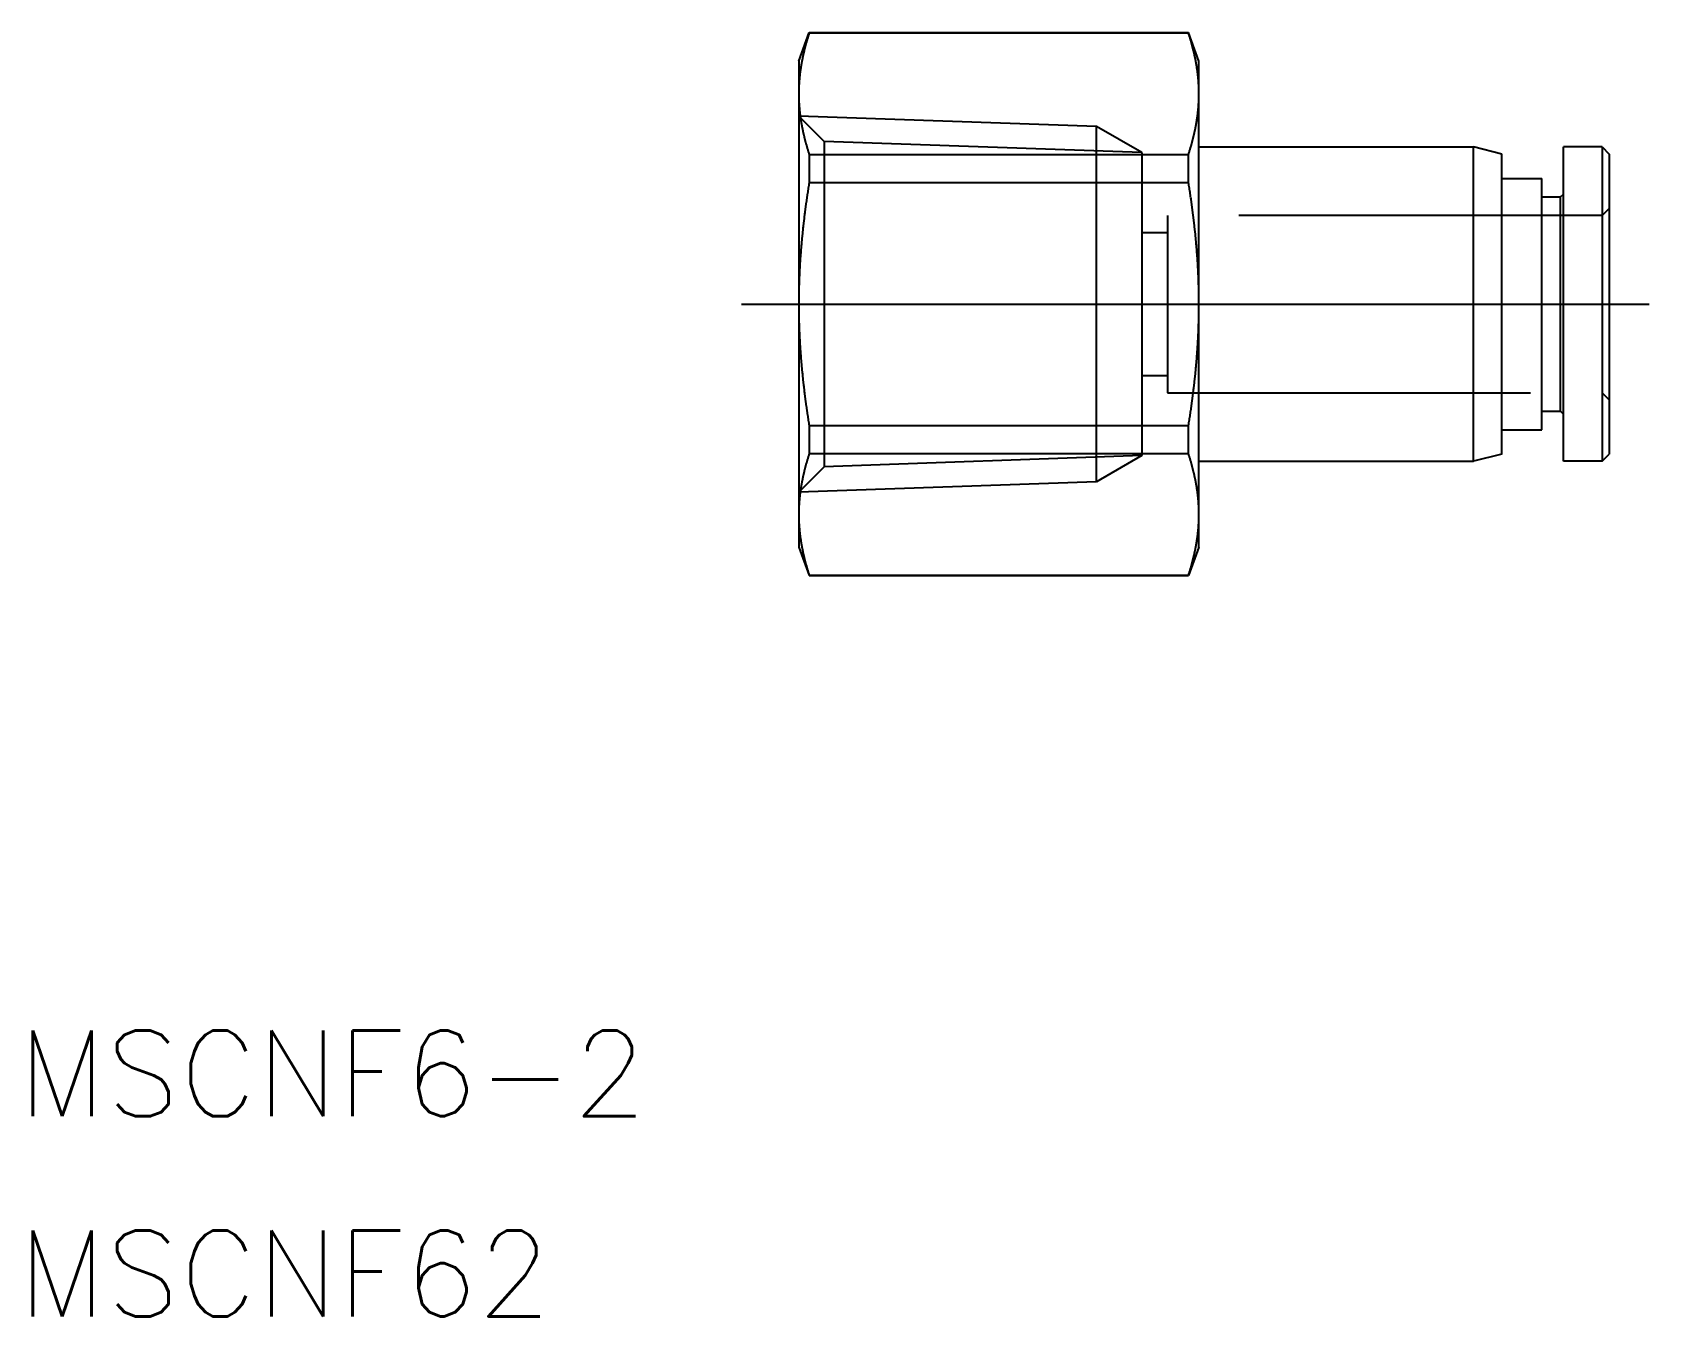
# Model space of a CAD drawing. Extents: x -76.3 to 10.5, y -35.4 to 11.5.
# Drawn here: x -76.3 to -19.1, y -35.4 to 9.5 of the extents above; entities that cross this region are included whole.
import ezdxf

# ---------------------------------------------------------------- set-up
doc = ezdxf.new("R2010")
doc.units = 0
doc.linetypes.add('CENTER', pattern=[50.8, 31.75, -6.35, 6.35, -6.35])
doc.linetypes.add('DASHED', pattern=[19.05, 12.7, -6.35])
doc.layers.get('0').update_dxf_attribs({"linetype": 'CONTINUOUS'})
doc.layers.add('CENTER', color=1, linetype='CENTER')
doc.styles.get("Standard").update_dxf_attribs({"font": 'txt.shx', "height": 3, "bigfont": 'bigfont.shx'})

msp = doc.modelspace()

# ---------------------------------------------------------------- linework, layer by layer
at = {"color": 7, "linetype": 'CONTINUOUS'}
for p, q in [((-49.477, 8.5), (-49.113, 9.5)), ((-49.113, 9.5), (-35.841, 9.5)), ((-49.113, 9.5), (-49.113, 9.483)), ((-35.841, 9.483), (-49.113, 9.483)), ((-35.477, 8.5), (-35.841, 9.5)), ((-35.841, 9.483), (-35.841, 9.5)), ((-49.477, 8.5), (-49.477, 7.361)), ((-35.477, 7.361), (-35.477, 8.5)), ((-49.477, 7.361), (-49.477, 0)), ((-35.477, 0), (-35.477, 7.361)), ((-49.113, 5.24), (-35.841, 5.24)), ((-49.113, 5.24), (-49.113, 4.243)), ((-35.841, 4.243), (-35.841, 5.24)), ((-35.477, 5.5), (-25.877, 5.5)), ((-25.877, -5.5), (-25.877, 5.5)), ((-24.877, 5.25), (-25.877, 5.5)), ((-24.877, -5.25), (-24.877, 5.25)), ((-22.727, -5.5), (-22.727, 5.5)), ((-21.377, 5.5), (-22.727, 5.5)), ((-21.377, 5.5), (-21.377, -5.5)), ((-21.377, 5.5), (-21.127, 5.25)), ((-21.127, 5.25), (-21.127, -5.25)), ((-35.841, 4.243), (-49.113, 4.243)), ((-24.877, 4.4), (-23.477, 4.4)), ((-23.477, -4.4), (-23.477, 4.4)), ((-23.477, 3.75), (-22.827, 3.75)), ((-22.827, 3.75), (-22.727, 3.85)), ((-22.827, -3.75), (-22.827, 3.75)), ((-49.477, 0), (-49.477, -7.361)), ((-35.477, -7.361), (-35.477, 0)), ((-23.477, -3.75), (-22.827, -3.75)), ((-22.827, -3.75), (-22.727, -3.85)), ((-49.113, -4.243), (-35.841, -4.243)), ((-49.113, -4.243), (-49.113, -5.24)), ((-35.841, -5.24), (-35.841, -4.243)), ((-24.877, -4.4), (-23.477, -4.4)), ((-35.841, -5.24), (-49.113, -5.24)), ((-35.477, -5.5), (-25.877, -5.5)), ((-24.877, -5.25), (-25.877, -5.5)), ((-21.377, -5.5), (-22.727, -5.5)), ((-21.377, -5.5), (-21.127, -5.25)), ((-49.477, -7.361), (-49.477, -8.5)), ((-35.477, -8.5), (-35.477, -7.361)), ((-49.477, -8.5), (-49.113, -9.5)), ((-35.477, -8.5), (-35.841, -9.5)), ((-49.113, -9.483), (-35.841, -9.483)), ((-49.113, -9.483), (-49.113, -9.5)), ((-49.113, -9.5), (-35.841, -9.5)), ((-35.841, -9.5), (-35.841, -9.483))]:
    msp.add_line(p, q, dxfattribs=at)
at = {"color": 3, "linetype": 'DASHED'}
for p, q in [((-39.055, 6.215), (-49.477, 6.579)), ((-49.477, 6.579), (-48.59, 5.692)), ((-39.055, -6.215), (-39.055, 6.215)), ((-37.477, 5.303), (-39.055, 6.215)), ((-48.59, 5.692), (-48.59, -5.692)), ((-37.477, 5.303), (-48.59, 5.692)), ((-37.477, 5.303), (-37.477, -5.303)), ((-21.377, 3.1), (-36.577, 3.1)), ((-36.577, 3.1), (-36.577, -3.1)), ((-21.127, 3.35), (-21.377, 3.1)), ((-36.577, 2.5), (-37.477, 2.5)), ((-37.477, -2.5), (-36.577, -2.5)), ((-36.577, -3.1), (-21.377, -3.1)), ((-21.127, -3.35), (-21.377, -3.1)), ((-49.477, -6.578), (-48.59, -5.692)), ((-37.477, -5.303), (-48.59, -5.692)), ((-37.477, -5.303), (-39.055, -6.215)), ((-39.055, -6.215), (-49.477, -6.578))]:
    msp.add_line(p, q, dxfattribs=at)
at = {"color": 7}
for points in [[(-49.113, 9.483, 0), (-49.12, 9.459, 0), (-49.128, 9.436, 0), (-49.135, 9.414, 0), (-49.142, 9.391, 0), (-49.149, 9.368, 0), (-49.156, 9.345, 0), (-49.163, 9.322, 0), (-49.17, 9.299, 0), (-49.177, 9.276, 0), (-49.184, 9.254, 0), (-49.191, 9.231, 0), (-49.197, 9.208, 0), (-49.204, 9.186, 0), (-49.21, 9.163, 0), (-49.217, 9.141, 0), (-49.223, 9.118, 0), (-49.229, 9.095, 0), (-49.235, 9.073, 0), (-49.241, 9.051, 0), (-49.247, 9.028, 0), (-49.253, 9.006, 0), (-49.259, 8.983, 0), (-49.265, 8.961, 0), (-49.27, 8.939, 0), (-49.276, 8.916, 0), (-49.282, 8.894, 0), (-49.287, 8.872, 0), (-49.292, 8.849, 0), (-49.298, 8.827, 0), (-49.303, 8.805, 0), (-49.308, 8.783, 0), (-49.313, 8.761, 0), (-49.318, 8.738, 0), (-49.323, 8.716, 0), (-49.328, 8.694, 0), (-49.333, 8.672, 0), (-49.338, 8.65, 0), (-49.342, 8.628, 0), (-49.347, 8.606, 0), (-49.351, 8.584, 0), (-49.356, 8.561, 0), (-49.36, 8.539, 0), (-49.364, 8.517, 0), (-49.368, 8.495, 0), (-49.373, 8.473, 0), (-49.377, 8.451, 0), (-49.38, 8.429, 0), (-49.384, 8.407, 0), (-49.388, 8.385, 0), (-49.392, 8.363, 0), (-49.395, 8.341, 0), (-49.399, 8.319, 0), (-49.403, 8.297, 0), (-49.406, 8.275, 0), (-49.409, 8.253, 0), (-49.413, 8.231, 0), (-49.416, 8.209, 0), (-49.419, 8.187, 0), (-49.422, 8.165, 0), (-49.425, 8.143, 0), (-49.428, 8.121, 0), (-49.431, 8.099, 0), (-49.433, 8.077, 0), (-49.436, 8.055, 0), (-49.438, 8.033, 0), (-49.441, 8.01, 0), (-49.443, 7.988, 0), (-49.446, 7.966, 0), (-49.448, 7.944, 0), (-49.45, 7.922, 0), (-49.452, 7.9, 0), (-49.454, 7.878, 0), (-49.456, 7.855, 0), (-49.458, 7.833, 0), (-49.459, 7.811, 0), (-49.461, 7.789, 0), (-49.463, 7.767, 0), (-49.464, 7.744, 0), (-49.466, 7.722, 0), (-49.467, 7.7, 0), (-49.468, 7.677, 0), (-49.469, 7.655, 0), (-49.47, 7.632, 0), (-49.471, 7.61, 0), (-49.472, 7.588, 0), (-49.473, 7.565, 0), (-49.474, 7.543, 0), (-49.474, 7.52, 0), (-49.475, 7.497, 0), (-49.476, 7.475, 0), (-49.476, 7.452, 0), (-49.476, 7.429, 0), (-49.477, 7.407, 0), (-49.477, 7.384, 0), (-49.477, 7.361, 0)], [(-35.477, 7.361, 0), (-35.477, 7.383, 0), (-35.477, 7.405, 0), (-35.477, 7.427, 0), (-35.477, 7.449, 0), (-35.478, 7.471, 0), (-35.478, 7.493, 0), (-35.479, 7.515, 0), (-35.479, 7.537, 0), (-35.48, 7.559, 0), (-35.481, 7.581, 0), (-35.482, 7.603, 0), (-35.483, 7.625, 0), (-35.484, 7.647, 0), (-35.485, 7.669, 0), (-35.486, 7.691, 0), (-35.487, 7.713, 0), (-35.489, 7.734, 0), (-35.49, 7.756, 0), (-35.492, 7.778, 0), (-35.493, 7.8, 0), (-35.495, 7.822, 0), (-35.497, 7.844, 0), (-35.498, 7.865, 0), (-35.5, 7.887, 0), (-35.502, 7.909, 0), (-35.504, 7.931, 0), (-35.507, 7.953, 0), (-35.509, 7.974, 0), (-35.511, 7.996, 0), (-35.513, 8.018, 0), (-35.516, 8.04, 0), (-35.518, 8.062, 0), (-35.521, 8.084, 0), (-35.524, 8.105, 0), (-35.527, 8.127, 0), (-35.529, 8.149, 0), (-35.532, 8.171, 0), (-35.535, 8.193, 0), (-35.538, 8.215, 0), (-35.542, 8.237, 0), (-35.545, 8.259, 0), (-35.548, 8.281, 0), (-35.552, 8.302, 0), (-35.555, 8.324, 0), (-35.559, 8.346, 0), (-35.562, 8.368, 0), (-35.566, 8.39, 0), (-35.57, 8.412, 0), (-35.574, 8.434, 0), (-35.578, 8.457, 0), (-35.582, 8.479, 0), (-35.586, 8.501, 0), (-35.59, 8.523, 0), (-35.594, 8.545, 0), (-35.599, 8.567, 0), (-35.603, 8.589, 0), (-35.608, 8.612, 0), (-35.612, 8.634, 0), (-35.617, 8.656, 0), (-35.622, 8.678, 0), (-35.627, 8.701, 0), (-35.632, 8.723, 0), (-35.637, 8.745, 0), (-35.642, 8.768, 0), (-35.647, 8.79, 0), (-35.652, 8.813, 0), (-35.657, 8.835, 0), (-35.663, 8.858, 0), (-35.668, 8.88, 0), (-35.674, 8.903, 0), (-35.68, 8.926, 0), (-35.685, 8.948, 0), (-35.691, 8.971, 0), (-35.697, 8.994, 0), (-35.703, 9.017, 0), (-35.709, 9.039, 0), (-35.715, 9.062, 0), (-35.722, 9.085, 0), (-35.728, 9.108, 0), (-35.734, 9.131, 0), (-35.741, 9.154, 0), (-35.747, 9.177, 0), (-35.754, 9.201, 0), (-35.761, 9.224, 0), (-35.768, 9.247, 0), (-35.775, 9.27, 0), (-35.782, 9.294, 0), (-35.789, 9.317, 0), (-35.796, 9.341, 0), (-35.803, 9.364, 0), (-35.81, 9.388, 0), (-35.818, 9.411, 0), (-35.825, 9.435, 0), (-35.833, 9.459, 0), (-35.841, 9.483, 0)], [(-49.477, 7.361, 0), (-49.477, 7.338, 0), (-49.477, 7.316, 0), (-49.476, 7.293, 0), (-49.476, 7.27, 0), (-49.476, 7.248, 0), (-49.475, 7.225, 0), (-49.474, 7.202, 0), (-49.474, 7.18, 0), (-49.473, 7.157, 0), (-49.472, 7.135, 0), (-49.471, 7.112, 0), (-49.47, 7.09, 0), (-49.469, 7.068, 0), (-49.468, 7.045, 0), (-49.467, 7.023, 0), (-49.466, 7.001, 0), (-49.464, 6.978, 0), (-49.463, 6.956, 0), (-49.461, 6.934, 0), (-49.459, 6.911, 0), (-49.458, 6.889, 0), (-49.456, 6.867, 0), (-49.454, 6.845, 0), (-49.452, 6.823, 0), (-49.45, 6.8, 0), (-49.448, 6.778, 0), (-49.446, 6.756, 0), (-49.443, 6.734, 0), (-49.441, 6.712, 0), (-49.438, 6.69, 0), (-49.436, 6.668, 0), (-49.433, 6.646, 0), (-49.431, 6.624, 0), (-49.428, 6.602, 0), (-49.425, 6.58, 0), (-49.422, 6.558, 0), (-49.419, 6.536, 0), (-49.416, 6.513, 0), (-49.413, 6.491, 0), (-49.409, 6.469, 0), (-49.406, 6.447, 0), (-49.403, 6.425, 0), (-49.399, 6.403, 0), (-49.395, 6.381, 0), (-49.392, 6.359, 0), (-49.388, 6.337, 0), (-49.384, 6.315, 0), (-49.38, 6.293, 0), (-49.377, 6.271, 0), (-49.373, 6.249, 0), (-49.368, 6.227, 0), (-49.364, 6.205, 0), (-49.36, 6.183, 0), (-49.356, 6.161, 0), (-49.351, 6.139, 0), (-49.347, 6.117, 0), (-49.342, 6.095, 0), (-49.338, 6.073, 0), (-49.333, 6.05, 0), (-49.328, 6.028, 0), (-49.323, 6.006, 0), (-49.318, 5.984, 0), (-49.313, 5.962, 0), (-49.308, 5.94, 0), (-49.303, 5.917, 0), (-49.298, 5.895, 0), (-49.292, 5.873, 0), (-49.287, 5.851, 0), (-49.282, 5.828, 0), (-49.276, 5.806, 0), (-49.27, 5.784, 0), (-49.265, 5.762, 0), (-49.259, 5.739, 0), (-49.253, 5.717, 0), (-49.247, 5.694, 0), (-49.241, 5.672, 0), (-49.235, 5.649, 0), (-49.229, 5.627, 0), (-49.223, 5.604, 0), (-49.217, 5.582, 0), (-49.21, 5.559, 0), (-49.204, 5.537, 0), (-49.197, 5.514, 0), (-49.191, 5.491, 0), (-49.184, 5.469, 0), (-49.177, 5.446, 0), (-49.17, 5.423, 0), (-49.163, 5.4, 0), (-49.156, 5.378, 0), (-49.149, 5.355, 0), (-49.142, 5.332, 0), (-49.135, 5.309, 0), (-49.128, 5.286, 0), (-49.12, 5.263, 0), (-49.113, 5.24, 0)], [(-35.841, 5.24, 0), (-35.833, 5.264, 0), (-35.825, 5.287, 0), (-35.818, 5.311, 0), (-35.81, 5.335, 0), (-35.803, 5.358, 0), (-35.796, 5.382, 0), (-35.789, 5.405, 0), (-35.782, 5.429, 0), (-35.775, 5.452, 0), (-35.768, 5.475, 0), (-35.761, 5.499, 0), (-35.754, 5.522, 0), (-35.747, 5.545, 0), (-35.741, 5.568, 0), (-35.734, 5.591, 0), (-35.728, 5.614, 0), (-35.722, 5.637, 0), (-35.715, 5.66, 0), (-35.709, 5.683, 0), (-35.703, 5.706, 0), (-35.697, 5.729, 0), (-35.691, 5.751, 0), (-35.685, 5.774, 0), (-35.68, 5.797, 0), (-35.674, 5.819, 0), (-35.668, 5.842, 0), (-35.663, 5.865, 0), (-35.657, 5.887, 0), (-35.652, 5.91, 0), (-35.647, 5.932, 0), (-35.642, 5.955, 0), (-35.637, 5.977, 0), (-35.632, 5.999, 0), (-35.627, 6.022, 0), (-35.622, 6.044, 0), (-35.617, 6.066, 0), (-35.612, 6.089, 0), (-35.608, 6.111, 0), (-35.603, 6.133, 0), (-35.599, 6.155, 0), (-35.594, 6.177, 0), (-35.59, 6.2, 0), (-35.586, 6.222, 0), (-35.582, 6.244, 0), (-35.578, 6.266, 0), (-35.574, 6.288, 0), (-35.57, 6.31, 0), (-35.566, 6.332, 0), (-35.562, 6.354, 0), (-35.559, 6.376, 0), (-35.555, 6.398, 0), (-35.552, 6.42, 0), (-35.548, 6.442, 0), (-35.545, 6.464, 0), (-35.542, 6.486, 0), (-35.538, 6.508, 0), (-35.535, 6.53, 0), (-35.532, 6.551, 0), (-35.529, 6.573, 0), (-35.527, 6.595, 0), (-35.524, 6.617, 0), (-35.521, 6.639, 0), (-35.518, 6.661, 0), (-35.516, 6.682, 0), (-35.513, 6.704, 0), (-35.511, 6.726, 0), (-35.509, 6.748, 0), (-35.507, 6.77, 0), (-35.504, 6.792, 0), (-35.502, 6.813, 0), (-35.5, 6.835, 0), (-35.498, 6.857, 0), (-35.497, 6.879, 0), (-35.495, 6.901, 0), (-35.493, 6.923, 0), (-35.492, 6.944, 0), (-35.49, 6.966, 0), (-35.489, 6.988, 0), (-35.487, 7.01, 0), (-35.486, 7.032, 0), (-35.485, 7.054, 0), (-35.484, 7.076, 0), (-35.483, 7.097, 0), (-35.482, 7.119, 0), (-35.481, 7.141, 0), (-35.48, 7.163, 0), (-35.479, 7.185, 0), (-35.479, 7.207, 0), (-35.478, 7.229, 0), (-35.478, 7.251, 0), (-35.477, 7.273, 0), (-35.477, 7.295, 0), (-35.477, 7.317, 0), (-35.477, 7.339, 0), (-35.477, 7.361, 0)], [(-49.113, 4.243, 0), (-49.12, 4.197, 0), (-49.128, 4.151, 0), (-49.135, 4.105, 0), (-49.142, 4.059, 0), (-49.149, 4.013, 0), (-49.156, 3.967, 0), (-49.163, 3.922, 0), (-49.17, 3.876, 0), (-49.177, 3.83, 0), (-49.184, 3.785, 0), (-49.191, 3.74, 0), (-49.197, 3.694, 0), (-49.204, 3.649, 0), (-49.21, 3.604, 0), (-49.217, 3.559, 0), (-49.223, 3.514, 0), (-49.229, 3.469, 0), (-49.235, 3.424, 0), (-49.241, 3.379, 0), (-49.247, 3.334, 0), (-49.253, 3.289, 0), (-49.259, 3.244, 0), (-49.265, 3.199, 0), (-49.27, 3.155, 0), (-49.276, 3.11, 0), (-49.282, 3.065, 0), (-49.287, 3.021, 0), (-49.292, 2.976, 0), (-49.298, 2.932, 0), (-49.303, 2.887, 0), (-49.308, 2.843, 0), (-49.313, 2.799, 0), (-49.318, 2.754, 0), (-49.323, 2.71, 0), (-49.328, 2.666, 0), (-49.333, 2.621, 0), (-49.338, 2.577, 0), (-49.342, 2.533, 0), (-49.347, 2.489, 0), (-49.351, 2.445, 0), (-49.356, 2.4, 0), (-49.36, 2.356, 0), (-49.364, 2.312, 0), (-49.368, 2.268, 0), (-49.373, 2.224, 0), (-49.377, 2.18, 0), (-49.38, 2.136, 0), (-49.384, 2.092, 0), (-49.388, 2.048, 0), (-49.392, 2.004, 0), (-49.395, 1.96, 0), (-49.399, 1.916, 0), (-49.403, 1.872, 0), (-49.406, 1.828, 0), (-49.409, 1.784, 0), (-49.413, 1.74, 0), (-49.416, 1.695, 0), (-49.419, 1.651, 0), (-49.422, 1.607, 0), (-49.425, 1.563, 0), (-49.428, 1.519, 0), (-49.431, 1.475, 0), (-49.433, 1.431, 0), (-49.436, 1.387, 0), (-49.438, 1.343, 0), (-49.441, 1.298, 0), (-49.443, 1.254, 0), (-49.446, 1.21, 0), (-49.448, 1.166, 0), (-49.45, 1.121, 0), (-49.452, 1.077, 0), (-49.454, 1.033, 0), (-49.456, 0.988, 0), (-49.458, 0.944, 0), (-49.459, 0.9, 0), (-49.461, 0.855, 0), (-49.463, 0.811, 0), (-49.464, 0.766, 0), (-49.466, 0.721, 0), (-49.467, 0.677, 0), (-49.468, 0.632, 0), (-49.469, 0.587, 0), (-49.47, 0.542, 0), (-49.471, 0.498, 0), (-49.472, 0.453, 0), (-49.473, 0.408, 0), (-49.474, 0.363, 0), (-49.474, 0.318, 0), (-49.475, 0.272, 0), (-49.476, 0.227, 0), (-49.476, 0.182, 0), (-49.476, 0.137, 0), (-49.477, 0.091, 0), (-49.477, 0.046, 0), (-49.477, 0, 0)], [(-35.477, 0, 0), (-35.477, 0.044, 0), (-35.477, 0.088, 0), (-35.477, 0.132, 0), (-35.477, 0.176, 0), (-35.478, 0.22, 0), (-35.478, 0.264, 0), (-35.479, 0.308, 0), (-35.479, 0.352, 0), (-35.48, 0.396, 0), (-35.481, 0.44, 0), (-35.482, 0.484, 0), (-35.483, 0.528, 0), (-35.484, 0.571, 0), (-35.485, 0.615, 0), (-35.486, 0.659, 0), (-35.487, 0.703, 0), (-35.489, 0.746, 0), (-35.49, 0.79, 0), (-35.492, 0.834, 0), (-35.493, 0.877, 0), (-35.495, 0.921, 0), (-35.497, 0.965, 0), (-35.498, 1.008, 0), (-35.5, 1.052, 0), (-35.502, 1.096, 0), (-35.504, 1.139, 0), (-35.507, 1.183, 0), (-35.509, 1.226, 0), (-35.511, 1.27, 0), (-35.513, 1.314, 0), (-35.516, 1.357, 0), (-35.518, 1.401, 0), (-35.521, 1.445, 0), (-35.524, 1.488, 0), (-35.527, 1.532, 0), (-35.529, 1.576, 0), (-35.532, 1.62, 0), (-35.535, 1.663, 0), (-35.538, 1.707, 0), (-35.542, 1.751, 0), (-35.545, 1.795, 0), (-35.548, 1.839, 0), (-35.552, 1.883, 0), (-35.555, 1.926, 0), (-35.559, 1.97, 0), (-35.562, 2.014, 0), (-35.566, 2.058, 0), (-35.57, 2.102, 0), (-35.574, 2.147, 0), (-35.578, 2.191, 0), (-35.582, 2.235, 0), (-35.586, 2.279, 0), (-35.59, 2.323, 0), (-35.594, 2.368, 0), (-35.599, 2.412, 0), (-35.603, 2.456, 0), (-35.608, 2.501, 0), (-35.612, 2.545, 0), (-35.617, 2.59, 0), (-35.622, 2.634, 0), (-35.627, 2.679, 0), (-35.632, 2.724, 0), (-35.637, 2.768, 0), (-35.642, 2.813, 0), (-35.647, 2.858, 0), (-35.652, 2.903, 0), (-35.657, 2.948, 0), (-35.663, 2.993, 0), (-35.668, 3.038, 0), (-35.674, 3.084, 0), (-35.68, 3.129, 0), (-35.685, 3.174, 0), (-35.691, 3.22, 0), (-35.697, 3.265, 0), (-35.703, 3.311, 0), (-35.709, 3.357, 0), (-35.715, 3.402, 0), (-35.722, 3.448, 0), (-35.728, 3.494, 0), (-35.734, 3.54, 0), (-35.741, 3.586, 0), (-35.747, 3.633, 0), (-35.754, 3.679, 0), (-35.761, 3.725, 0), (-35.768, 3.772, 0), (-35.775, 3.818, 0), (-35.782, 3.865, 0), (-35.789, 3.912, 0), (-35.796, 3.959, 0), (-35.803, 4.006, 0), (-35.81, 4.053, 0), (-35.818, 4.1, 0), (-35.825, 4.148, 0), (-35.833, 4.195, 0), (-35.841, 4.243, 0)], [(-49.477, 0, 0), (-49.477, -0.046, 0), (-49.477, -0.091, 0), (-49.476, -0.137, 0), (-49.476, -0.182, 0), (-49.476, -0.227, 0), (-49.475, -0.272, 0), (-49.474, -0.318, 0), (-49.474, -0.363, 0), (-49.473, -0.408, 0), (-49.472, -0.453, 0), (-49.471, -0.498, 0), (-49.47, -0.542, 0), (-49.469, -0.587, 0), (-49.468, -0.632, 0), (-49.467, -0.677, 0), (-49.466, -0.721, 0), (-49.464, -0.766, 0), (-49.463, -0.811, 0), (-49.461, -0.855, 0), (-49.459, -0.9, 0), (-49.458, -0.944, 0), (-49.456, -0.988, 0), (-49.454, -1.033, 0), (-49.452, -1.077, 0), (-49.45, -1.121, 0), (-49.448, -1.166, 0), (-49.446, -1.21, 0), (-49.443, -1.254, 0), (-49.441, -1.298, 0), (-49.438, -1.343, 0), (-49.436, -1.387, 0), (-49.433, -1.431, 0), (-49.431, -1.475, 0), (-49.428, -1.519, 0), (-49.425, -1.563, 0), (-49.422, -1.607, 0), (-49.419, -1.651, 0), (-49.416, -1.695, 0), (-49.413, -1.74, 0), (-49.409, -1.784, 0), (-49.406, -1.828, 0), (-49.403, -1.872, 0), (-49.399, -1.916, 0), (-49.395, -1.96, 0), (-49.392, -2.004, 0), (-49.388, -2.048, 0), (-49.384, -2.092, 0), (-49.38, -2.136, 0), (-49.377, -2.18, 0), (-49.373, -2.224, 0), (-49.368, -2.268, 0), (-49.364, -2.312, 0), (-49.36, -2.356, 0), (-49.356, -2.4, 0), (-49.351, -2.445, 0), (-49.347, -2.489, 0), (-49.342, -2.533, 0), (-49.338, -2.577, 0), (-49.333, -2.621, 0), (-49.328, -2.666, 0), (-49.323, -2.71, 0), (-49.318, -2.754, 0), (-49.313, -2.799, 0), (-49.308, -2.843, 0), (-49.303, -2.887, 0), (-49.298, -2.932, 0), (-49.292, -2.976, 0), (-49.287, -3.021, 0), (-49.282, -3.065, 0), (-49.276, -3.11, 0), (-49.27, -3.155, 0), (-49.265, -3.199, 0), (-49.259, -3.244, 0), (-49.253, -3.289, 0), (-49.247, -3.334, 0), (-49.241, -3.379, 0), (-49.235, -3.424, 0), (-49.229, -3.469, 0), (-49.223, -3.514, 0), (-49.217, -3.559, 0), (-49.21, -3.604, 0), (-49.204, -3.649, 0), (-49.197, -3.694, 0), (-49.191, -3.74, 0), (-49.184, -3.785, 0), (-49.177, -3.83, 0), (-49.17, -3.876, 0), (-49.163, -3.922, 0), (-49.156, -3.967, 0), (-49.149, -4.013, 0), (-49.142, -4.059, 0), (-49.135, -4.105, 0), (-49.128, -4.151, 0), (-49.12, -4.197, 0), (-49.113, -4.243, 0)], [(-35.841, -4.243, 0), (-35.833, -4.195, 0), (-35.825, -4.148, 0), (-35.818, -4.1, 0), (-35.81, -4.053, 0), (-35.803, -4.006, 0), (-35.796, -3.959, 0), (-35.789, -3.912, 0), (-35.782, -3.865, 0), (-35.775, -3.818, 0), (-35.768, -3.772, 0), (-35.761, -3.725, 0), (-35.754, -3.679, 0), (-35.747, -3.633, 0), (-35.741, -3.586, 0), (-35.734, -3.54, 0), (-35.728, -3.494, 0), (-35.722, -3.448, 0), (-35.715, -3.402, 0), (-35.709, -3.357, 0), (-35.703, -3.311, 0), (-35.697, -3.265, 0), (-35.691, -3.22, 0), (-35.685, -3.174, 0), (-35.68, -3.129, 0), (-35.674, -3.084, 0), (-35.668, -3.038, 0), (-35.663, -2.993, 0), (-35.657, -2.948, 0), (-35.652, -2.903, 0), (-35.647, -2.858, 0), (-35.642, -2.813, 0), (-35.637, -2.768, 0), (-35.632, -2.724, 0), (-35.627, -2.679, 0), (-35.622, -2.634, 0), (-35.617, -2.59, 0), (-35.612, -2.545, 0), (-35.608, -2.501, 0), (-35.603, -2.456, 0), (-35.599, -2.412, 0), (-35.594, -2.368, 0), (-35.59, -2.323, 0), (-35.586, -2.279, 0), (-35.582, -2.235, 0), (-35.578, -2.191, 0), (-35.574, -2.147, 0), (-35.57, -2.102, 0), (-35.566, -2.058, 0), (-35.562, -2.014, 0), (-35.559, -1.97, 0), (-35.555, -1.926, 0), (-35.552, -1.883, 0), (-35.548, -1.839, 0), (-35.545, -1.795, 0), (-35.542, -1.751, 0), (-35.538, -1.707, 0), (-35.535, -1.663, 0), (-35.532, -1.62, 0), (-35.529, -1.576, 0), (-35.527, -1.532, 0), (-35.524, -1.488, 0), (-35.521, -1.445, 0), (-35.518, -1.401, 0), (-35.516, -1.357, 0), (-35.513, -1.314, 0), (-35.511, -1.27, 0), (-35.509, -1.226, 0), (-35.507, -1.183, 0), (-35.504, -1.139, 0), (-35.502, -1.096, 0), (-35.5, -1.052, 0), (-35.498, -1.008, 0), (-35.497, -0.965, 0), (-35.495, -0.921, 0), (-35.493, -0.877, 0), (-35.492, -0.834, 0), (-35.49, -0.79, 0), (-35.489, -0.746, 0), (-35.487, -0.703, 0), (-35.486, -0.659, 0), (-35.485, -0.615, 0), (-35.484, -0.571, 0), (-35.483, -0.528, 0), (-35.482, -0.484, 0), (-35.481, -0.44, 0), (-35.48, -0.396, 0), (-35.479, -0.352, 0), (-35.479, -0.308, 0), (-35.478, -0.264, 0), (-35.478, -0.22, 0), (-35.477, -0.176, 0), (-35.477, -0.132, 0), (-35.477, -0.088, 0), (-35.477, -0.044, 0), (-35.477, 0, 0)], [(-49.113, -5.24, 0), (-49.12, -5.263, 0), (-49.128, -5.286, 0), (-49.135, -5.309, 0), (-49.142, -5.332, 0), (-49.149, -5.355, 0), (-49.156, -5.378, 0), (-49.163, -5.4, 0), (-49.17, -5.423, 0), (-49.177, -5.446, 0), (-49.184, -5.469, 0), (-49.191, -5.491, 0), (-49.197, -5.514, 0), (-49.204, -5.537, 0), (-49.21, -5.559, 0), (-49.217, -5.582, 0), (-49.223, -5.604, 0), (-49.229, -5.627, 0), (-49.235, -5.649, 0), (-49.241, -5.672, 0), (-49.247, -5.694, 0), (-49.253, -5.717, 0), (-49.259, -5.739, 0), (-49.265, -5.762, 0), (-49.27, -5.784, 0), (-49.276, -5.806, 0), (-49.282, -5.828, 0), (-49.287, -5.851, 0), (-49.292, -5.873, 0), (-49.298, -5.895, 0), (-49.303, -5.917, 0), (-49.308, -5.94, 0), (-49.313, -5.962, 0), (-49.318, -5.984, 0), (-49.323, -6.006, 0), (-49.328, -6.028, 0), (-49.333, -6.05, 0), (-49.338, -6.073, 0), (-49.342, -6.095, 0), (-49.347, -6.117, 0), (-49.351, -6.139, 0), (-49.356, -6.161, 0), (-49.36, -6.183, 0), (-49.364, -6.205, 0), (-49.368, -6.227, 0), (-49.373, -6.249, 0), (-49.377, -6.271, 0), (-49.38, -6.293, 0), (-49.384, -6.315, 0), (-49.388, -6.337, 0), (-49.392, -6.359, 0), (-49.395, -6.381, 0), (-49.399, -6.403, 0), (-49.403, -6.425, 0), (-49.406, -6.447, 0), (-49.409, -6.469, 0), (-49.413, -6.491, 0), (-49.416, -6.513, 0), (-49.419, -6.536, 0), (-49.422, -6.558, 0), (-49.425, -6.58, 0), (-49.428, -6.602, 0), (-49.431, -6.624, 0), (-49.433, -6.646, 0), (-49.436, -6.668, 0), (-49.438, -6.69, 0), (-49.441, -6.712, 0), (-49.443, -6.734, 0), (-49.446, -6.756, 0), (-49.448, -6.778, 0), (-49.45, -6.8, 0), (-49.452, -6.823, 0), (-49.454, -6.845, 0), (-49.456, -6.867, 0), (-49.458, -6.889, 0), (-49.459, -6.911, 0), (-49.461, -6.934, 0), (-49.463, -6.956, 0), (-49.464, -6.978, 0), (-49.466, -7.001, 0), (-49.467, -7.023, 0), (-49.468, -7.045, 0), (-49.469, -7.068, 0), (-49.47, -7.09, 0), (-49.471, -7.112, 0), (-49.472, -7.135, 0), (-49.473, -7.157, 0), (-49.474, -7.18, 0), (-49.474, -7.202, 0), (-49.475, -7.225, 0), (-49.476, -7.248, 0), (-49.476, -7.27, 0), (-49.476, -7.293, 0), (-49.477, -7.316, 0), (-49.477, -7.338, 0), (-49.477, -7.361, 0)], [(-35.477, -7.361, 0), (-35.477, -7.339, 0), (-35.477, -7.317, 0), (-35.477, -7.295, 0), (-35.477, -7.273, 0), (-35.478, -7.251, 0), (-35.478, -7.229, 0), (-35.479, -7.207, 0), (-35.479, -7.185, 0), (-35.48, -7.163, 0), (-35.481, -7.141, 0), (-35.482, -7.119, 0), (-35.483, -7.097, 0), (-35.484, -7.076, 0), (-35.485, -7.054, 0), (-35.486, -7.032, 0), (-35.487, -7.01, 0), (-35.489, -6.988, 0), (-35.49, -6.966, 0), (-35.492, -6.944, 0), (-35.493, -6.923, 0), (-35.495, -6.901, 0), (-35.497, -6.879, 0), (-35.498, -6.857, 0), (-35.5, -6.835, 0), (-35.502, -6.813, 0), (-35.504, -6.792, 0), (-35.507, -6.77, 0), (-35.509, -6.748, 0), (-35.511, -6.726, 0), (-35.513, -6.704, 0), (-35.516, -6.682, 0), (-35.518, -6.661, 0), (-35.521, -6.639, 0), (-35.524, -6.617, 0), (-35.527, -6.595, 0), (-35.529, -6.573, 0), (-35.532, -6.551, 0), (-35.535, -6.53, 0), (-35.538, -6.508, 0), (-35.542, -6.486, 0), (-35.545, -6.464, 0), (-35.548, -6.442, 0), (-35.552, -6.42, 0), (-35.555, -6.398, 0), (-35.559, -6.376, 0), (-35.562, -6.354, 0), (-35.566, -6.332, 0), (-35.57, -6.31, 0), (-35.574, -6.288, 0), (-35.578, -6.266, 0), (-35.582, -6.244, 0), (-35.586, -6.222, 0), (-35.59, -6.2, 0), (-35.594, -6.177, 0), (-35.599, -6.155, 0), (-35.603, -6.133, 0), (-35.608, -6.111, 0), (-35.612, -6.089, 0), (-35.617, -6.066, 0), (-35.622, -6.044, 0), (-35.627, -6.022, 0), (-35.632, -5.999, 0), (-35.637, -5.977, 0), (-35.642, -5.955, 0), (-35.647, -5.932, 0), (-35.652, -5.91, 0), (-35.657, -5.887, 0), (-35.663, -5.865, 0), (-35.668, -5.842, 0), (-35.674, -5.819, 0), (-35.68, -5.797, 0), (-35.685, -5.774, 0), (-35.691, -5.751, 0), (-35.697, -5.729, 0), (-35.703, -5.706, 0), (-35.709, -5.683, 0), (-35.715, -5.66, 0), (-35.722, -5.637, 0), (-35.728, -5.614, 0), (-35.734, -5.591, 0), (-35.741, -5.568, 0), (-35.747, -5.545, 0), (-35.754, -5.522, 0), (-35.761, -5.499, 0), (-35.768, -5.475, 0), (-35.775, -5.452, 0), (-35.782, -5.429, 0), (-35.789, -5.405, 0), (-35.796, -5.382, 0), (-35.803, -5.358, 0), (-35.81, -5.335, 0), (-35.818, -5.311, 0), (-35.825, -5.287, 0), (-35.833, -5.264, 0), (-35.841, -5.24, 0)], [(-49.477, -7.361, 0), (-49.477, -7.384, 0), (-49.477, -7.407, 0), (-49.476, -7.429, 0), (-49.476, -7.452, 0), (-49.476, -7.475, 0), (-49.475, -7.497, 0), (-49.474, -7.52, 0), (-49.474, -7.543, 0), (-49.473, -7.565, 0), (-49.472, -7.588, 0), (-49.471, -7.61, 0), (-49.47, -7.632, 0), (-49.469, -7.655, 0), (-49.468, -7.677, 0), (-49.467, -7.7, 0), (-49.466, -7.722, 0), (-49.464, -7.744, 0), (-49.463, -7.767, 0), (-49.461, -7.789, 0), (-49.459, -7.811, 0), (-49.458, -7.833, 0), (-49.456, -7.855, 0), (-49.454, -7.878, 0), (-49.452, -7.9, 0), (-49.45, -7.922, 0), (-49.448, -7.944, 0), (-49.446, -7.966, 0), (-49.443, -7.988, 0), (-49.441, -8.01, 0), (-49.438, -8.033, 0), (-49.436, -8.055, 0), (-49.433, -8.077, 0), (-49.431, -8.099, 0), (-49.428, -8.121, 0), (-49.425, -8.143, 0), (-49.422, -8.165, 0), (-49.419, -8.187, 0), (-49.416, -8.209, 0), (-49.413, -8.231, 0), (-49.409, -8.253, 0), (-49.406, -8.275, 0), (-49.403, -8.297, 0), (-49.399, -8.319, 0), (-49.395, -8.341, 0), (-49.392, -8.363, 0), (-49.388, -8.385, 0), (-49.384, -8.407, 0), (-49.38, -8.429, 0), (-49.377, -8.451, 0), (-49.373, -8.473, 0), (-49.368, -8.495, 0), (-49.364, -8.517, 0), (-49.36, -8.539, 0), (-49.356, -8.561, 0), (-49.351, -8.584, 0), (-49.347, -8.606, 0), (-49.342, -8.628, 0), (-49.338, -8.65, 0), (-49.333, -8.672, 0), (-49.328, -8.694, 0), (-49.323, -8.716, 0), (-49.318, -8.738, 0), (-49.313, -8.761, 0), (-49.308, -8.783, 0), (-49.303, -8.805, 0), (-49.298, -8.827, 0), (-49.292, -8.849, 0), (-49.287, -8.872, 0), (-49.282, -8.894, 0), (-49.276, -8.916, 0), (-49.27, -8.939, 0), (-49.265, -8.961, 0), (-49.259, -8.983, 0), (-49.253, -9.006, 0), (-49.247, -9.028, 0), (-49.241, -9.051, 0), (-49.235, -9.073, 0), (-49.229, -9.095, 0), (-49.223, -9.118, 0), (-49.217, -9.141, 0), (-49.21, -9.163, 0), (-49.204, -9.186, 0), (-49.197, -9.208, 0), (-49.191, -9.231, 0), (-49.184, -9.254, 0), (-49.177, -9.276, 0), (-49.17, -9.299, 0), (-49.163, -9.322, 0), (-49.156, -9.345, 0), (-49.149, -9.368, 0), (-49.142, -9.391, 0), (-49.135, -9.414, 0), (-49.128, -9.436, 0), (-49.12, -9.459, 0), (-49.113, -9.483, 0)], [(-35.841, -9.483, 0), (-35.833, -9.459, 0), (-35.825, -9.435, 0), (-35.818, -9.411, 0), (-35.81, -9.388, 0), (-35.803, -9.364, 0), (-35.796, -9.341, 0), (-35.789, -9.317, 0), (-35.782, -9.294, 0), (-35.775, -9.27, 0), (-35.768, -9.247, 0), (-35.761, -9.224, 0), (-35.754, -9.201, 0), (-35.747, -9.177, 0), (-35.741, -9.154, 0), (-35.734, -9.131, 0), (-35.728, -9.108, 0), (-35.722, -9.085, 0), (-35.715, -9.062, 0), (-35.709, -9.039, 0), (-35.703, -9.017, 0), (-35.697, -8.994, 0), (-35.691, -8.971, 0), (-35.685, -8.948, 0), (-35.68, -8.926, 0), (-35.674, -8.903, 0), (-35.668, -8.88, 0), (-35.663, -8.858, 0), (-35.657, -8.835, 0), (-35.652, -8.813, 0), (-35.647, -8.79, 0), (-35.642, -8.768, 0), (-35.637, -8.745, 0), (-35.632, -8.723, 0), (-35.627, -8.701, 0), (-35.622, -8.678, 0), (-35.617, -8.656, 0), (-35.612, -8.634, 0), (-35.608, -8.612, 0), (-35.603, -8.589, 0), (-35.599, -8.567, 0), (-35.594, -8.545, 0), (-35.59, -8.523, 0), (-35.586, -8.501, 0), (-35.582, -8.479, 0), (-35.578, -8.457, 0), (-35.574, -8.434, 0), (-35.57, -8.412, 0), (-35.566, -8.39, 0), (-35.562, -8.368, 0), (-35.559, -8.346, 0), (-35.555, -8.324, 0), (-35.552, -8.302, 0), (-35.548, -8.281, 0), (-35.545, -8.259, 0), (-35.542, -8.237, 0), (-35.538, -8.215, 0), (-35.535, -8.193, 0), (-35.532, -8.171, 0), (-35.529, -8.149, 0), (-35.527, -8.127, 0), (-35.524, -8.105, 0), (-35.521, -8.084, 0), (-35.518, -8.062, 0), (-35.516, -8.04, 0), (-35.513, -8.018, 0), (-35.511, -7.996, 0), (-35.509, -7.974, 0), (-35.507, -7.953, 0), (-35.504, -7.931, 0), (-35.502, -7.909, 0), (-35.5, -7.887, 0), (-35.498, -7.865, 0), (-35.497, -7.844, 0), (-35.495, -7.822, 0), (-35.493, -7.8, 0), (-35.492, -7.778, 0), (-35.49, -7.756, 0), (-35.489, -7.734, 0), (-35.487, -7.713, 0), (-35.486, -7.691, 0), (-35.485, -7.669, 0), (-35.484, -7.647, 0), (-35.483, -7.625, 0), (-35.482, -7.603, 0), (-35.481, -7.581, 0), (-35.48, -7.559, 0), (-35.479, -7.537, 0), (-35.479, -7.515, 0), (-35.478, -7.493, 0), (-35.478, -7.471, 0), (-35.477, -7.449, 0), (-35.477, -7.427, 0), (-35.477, -7.405, 0), (-35.477, -7.383, 0), (-35.477, -7.361, 0)]]:
    msp.add_polyline3d(points, dxfattribs=at)
at = {"layer": 'CENTER', "color": 1, "linetype": 'CENTER'}
msp.add_line((-51.477, 0), (-19.127, 0), dxfattribs=at)

# ---------------------------------------------------------------- texts
at = {"color": 7, "linetype": 'CONTINUOUS'}
for s, p in [('MSCNF6-2', (-76.79, -28.424)), ('MSCNF62', (-76.79, -35.424))]:
    msp.add_text(s, height=3, dxfattribs=at).set_placement(p)

doc.saveas('drawing.dxf')
